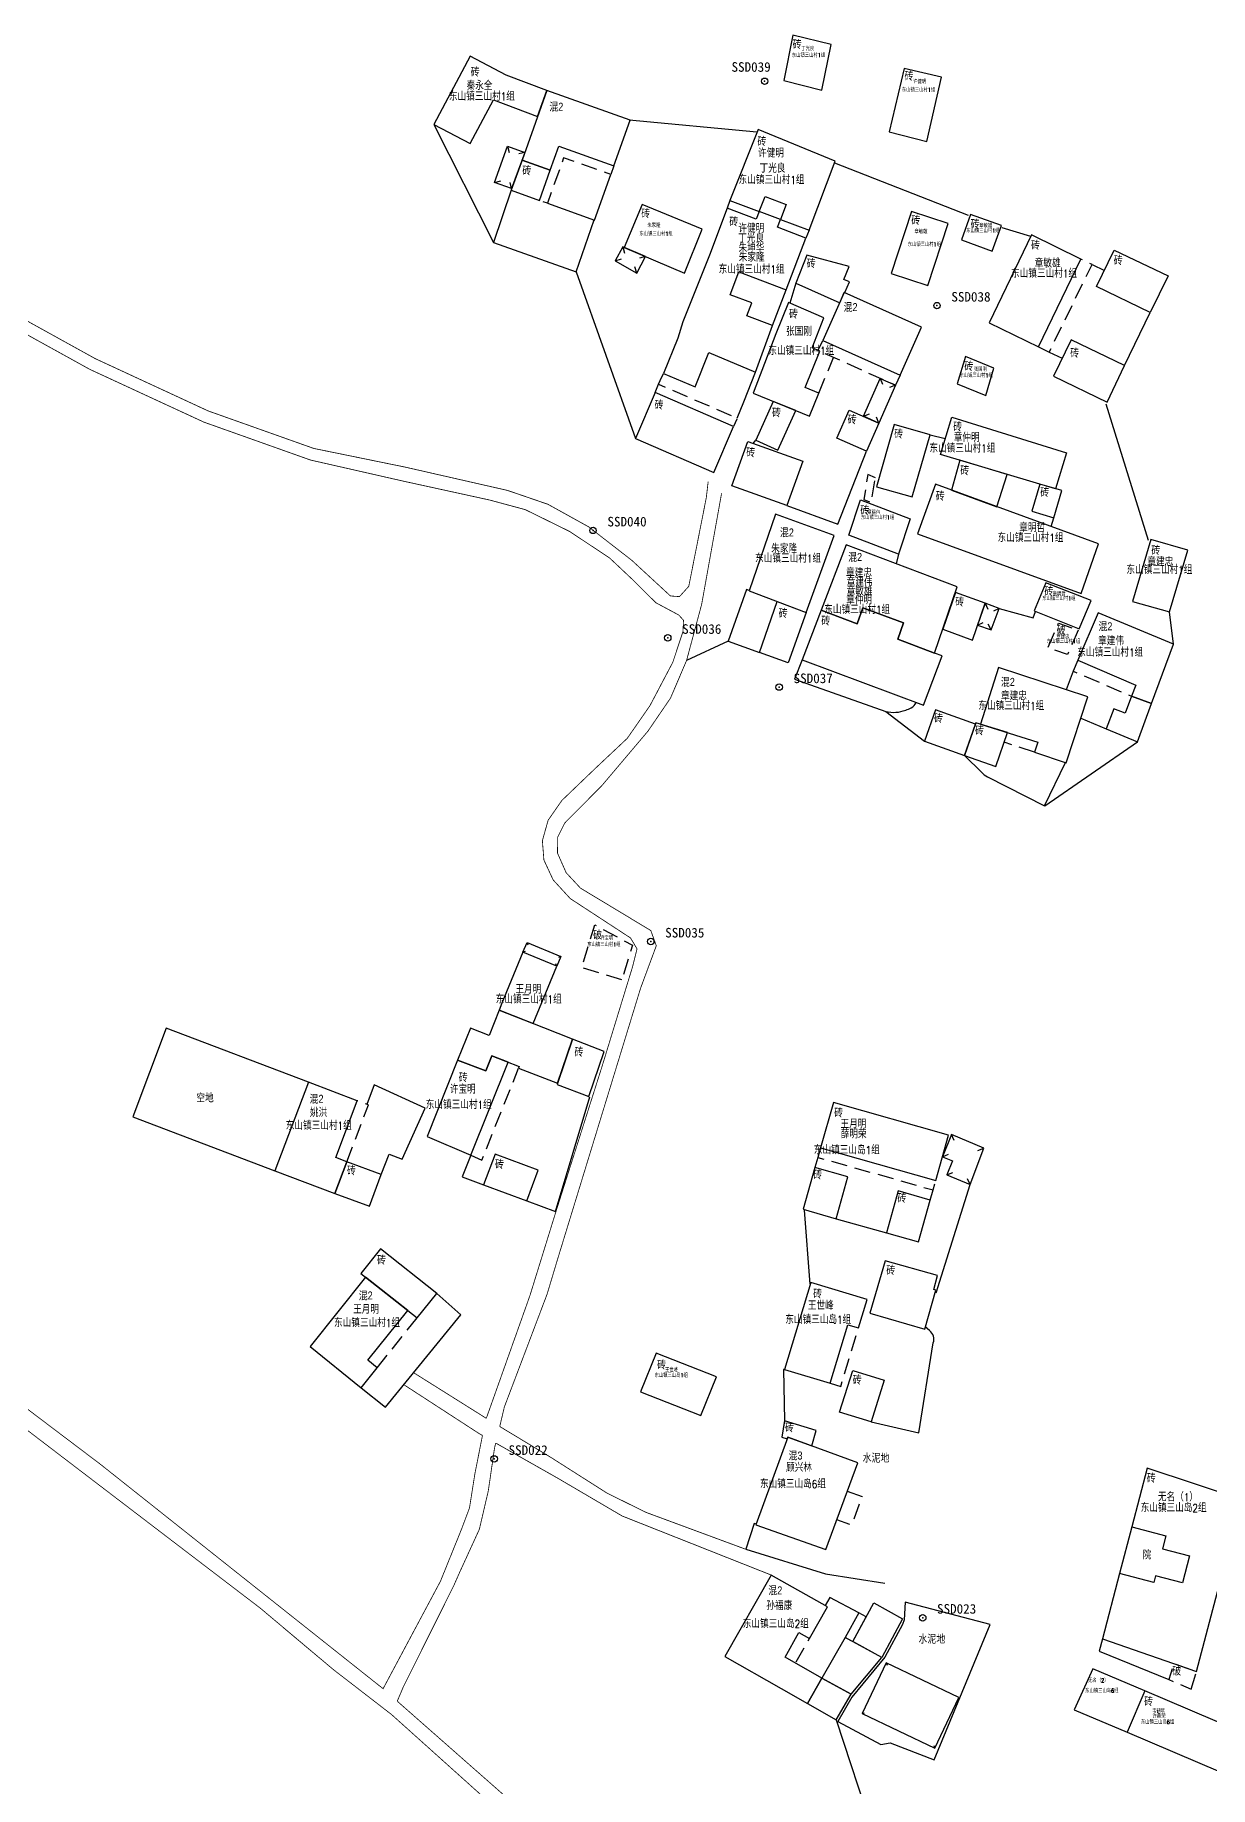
# Model space of a CAD drawing. Header units: millimetres. Extents: x 21943 to 23516, y 12107 to 14027.
# Drawn here: x 22576.2 to 22723.1, y 13269.1 to 13488.1 of the extents above; entities that cross this region are included whole.
import ezdxf
from ezdxf.enums import TextEntityAlignment as Align

# ---------------------------------------------------------------- set-up
doc = ezdxf.new("R2010")
doc.units = ezdxf.units.MM
for name, pattern in [('B10012', [0]), ('X2', [10, 8, -2]), ('X5', [3, 2, -1]), ('X6', [4, 2, -2])]:
    doc.linetypes.add(name, pattern=pattern)
for name, color, linetype in [('$TD_AUDIT_GENERATED_(2B2)', 221, 'Continuous'), ('$TD_AUDIT_GENERATED_(2B3)', 4, 'X6'), ('$TD_AUDIT_GENERATED_(2B4)', 7, 'wq'), ('$TD_AUDIT_GENERATED_(2B5)', 2, 'Continuous'), ('$TD_AUDIT_GENERATED_(2B7)', 7, 'Continuous'), ('$TD_AUDIT_GENERATED_(2B9)', 6, 'Continuous'), ('$TD_AUDIT_GENERATED_(2BA)', 7, 'Continuous'), ('$TD_AUDIT_GENERATED_(2BB)', 4, 'Continuous'), ('$TD_AUDIT_GENERATED_(2C1)', 7, 'Continuous'), ('$TD_AUDIT_GENERATED_(2C2)', 7, 'Continuous'), ('$TD_AUDIT_GENERATED_(2C3)', 2, 'Continuous'), ('KZD', 1, 'Continuous')]:
    doc.layers.add(name, color=color, linetype=linetype)
doc.styles.add('$TD_AUDIT_GENERATED_(2CC)', font='simhei.ttf')
doc.styles.add('HZ', font='rs.shx', dxfattribs={"width": 0.8, "bigfont": 'hztxt.shx'})
doc.styles.get("Standard").update_dxf_attribs({"font": 'arial.ttf'})
doc.linetypes.add('1161', pattern='A,0,[149,AAA.SHX,S=0.15,R=0,X=0,Y=0],-1.6', length=1.6)
doc.linetypes.add('443', pattern='A,9.4,[169,AAA.SHX,S=1,R=0,X=0,Y=0.15],0.6', length=10)
doc.linetypes.add('wq', pattern='A,5.4,[169,AAA.SHX,S=1,R=0,X=0,Y=-1.15],0.6', length=6)

# ---------------------------------------------------------------- blocks, each defined once
blk = doc.blocks.new('gc117')
blk.add_circle((0, 0), 0.8)
blk.add_point((0, 0))

msp = doc.modelspace()

# ---------------------------------------------------------------- linework, layer by layer
at = {"layer": '$TD_AUDIT_GENERATED_(2B2)', "linetype": 'Continuous'}
for p, q in [((22682.63, 13284.65), (22682.74, 13284.35)), ((22679.63, 13278.31), (22679.93, 13278.41)), ((22688.71, 13273.97), (22688.61, 13274.27))]:
    msp.add_line(p, q, dxfattribs=at)
at = {"layer": '$TD_AUDIT_GENERATED_(2B2)', "linetype": 'Continuous', "flags": 128}
for points in [[(22670.97, 13488.08), (22669.83, 13482.38), (22674.6, 13481.18), (22675.74, 13486.88)], [(22640.22, 13481.16), (22635.15, 13483.07), (22630.62, 13485.44), (22626.11, 13476.91), (22630.65, 13474.52), (22633.53, 13479.98), (22639.07, 13477.9)], [(22684.9, 13483.89), (22683.02, 13475.98), (22687.72, 13474.79), (22689.53, 13482.82)], [(22650.63, 13477.44), (22640.22, 13481.16), (22637.14, 13472.46), (22640.64, 13471.21), (22641.7, 13474.18), (22648.59, 13471.72)], [(22676.25, 13472.31), (22666.62, 13476.27), (22663.1, 13467.42), (22666.75, 13466.04), (22667.49, 13467.9), (22670.12, 13466.91), (22669.42, 13465.04), (22672.99, 13463.69)], [(22635.82, 13468.9), (22633.68, 13469.66), (22635.3, 13474.18), (22637.48, 13473.42)], [(22637.14, 13472.46), (22635.74, 13468.68), (22639.28, 13467.42), (22640.64, 13471.21)], [(22659.64, 13463.81), (22652.12, 13466.89), (22649.9, 13461.52), (22657.42, 13458.34)], [(22672.6, 13462.71), (22669.05, 13464.05), (22669.42, 13465.04), (22666.75, 13466.04), (22666.38, 13465.07), (22662.74, 13466.45), (22660.56, 13460.56), (22657.22, 13452.24), (22656.58, 13450.18), (22654.81, 13445.78), (22658.77, 13444.1), (22660.45, 13448.41), (22666.31, 13445.93), (22668.44, 13451.8), (22665.23, 13452.97), (22665.85, 13454.6), (22663.13, 13455.63), (22664.21, 13458.48), (22670.15, 13456.24)], [(22685.8, 13466.01), (22683.24, 13458.27), (22687.85, 13456.77), (22690.38, 13464.51)], [(22697.06, 13464.27), (22693.18, 13465.67), (22692.03, 13462.48), (22695.9, 13461.08)], [(22706.96, 13460.09), (22700.81, 13463.12), (22695.51, 13452.13), (22701.67, 13449.12)], [(22649.7, 13461.6), (22648.77, 13459.88), (22651.45, 13458.33), (22652.56, 13460.4)], [(22711.15, 13461.2), (22717.87, 13457.97), (22715.65, 13453.41), (22708.93, 13456.64)], [(22674.82, 13452.72), (22670.41, 13454.66), (22668.85, 13450.75), (22666, 13443.32), (22673.05, 13440.45), (22674.23, 13443.33), (22672.5, 13444.04), (22674.34, 13448.56), (22673.37, 13448.99)], [(22684.36, 13445.56), (22687.05, 13451.57), (22677.4, 13455.91), (22674.71, 13449.91)], [(22703.56, 13445.43), (22710.25, 13442.19), (22712.44, 13446.77), (22705.75, 13450.01)], [(22696.09, 13446.43), (22692.53, 13447.89), (22691.52, 13444.48), (22695.09, 13443.02)], [(22681.72, 13439.59), (22679.79, 13440.44), (22681.87, 13445.17), (22683.79, 13444.31)], [(22651.31, 13437.67), (22661.07, 13433.43), (22663.55, 13439.14), (22653.74, 13443.4)], [(22668.51, 13442.3), (22666.33, 13437.46), (22669.11, 13436.2), (22671.34, 13441.15)], [(22680.18, 13436.08), (22676.45, 13437.72), (22677.99, 13441.22), (22681.72, 13439.59)], [(22688.11, 13438.12), (22683.65, 13439.39), (22681.44, 13431.64), (22685.9, 13430.37)], [(22690.85, 13440.33), (22705.18, 13435.88), (22703.79, 13431.38), (22689.41, 13435.67)], [(22665.32, 13437.28), (22672.21, 13434.81), (22670.23, 13429.28), (22663.34, 13431.74)], [(22686.54, 13425.76), (22706.99, 13418.31), (22709.19, 13424.49), (22688.8, 13431.94)], [(22704.58, 13431.15), (22701.85, 13431.96), (22700.83, 13428.57), (22703.57, 13427.75)], [(22684.16, 13423.21), (22677.97, 13425.59), (22679.43, 13429.99), (22685.61, 13427.61)], [(22672.65, 13415.91), (22676.13, 13425.53), (22668.81, 13428.2), (22665.5, 13418.64)], [(22713.42, 13417.31), (22718.05, 13415.98), (22720.33, 13423.69), (22715.71, 13425.02)], [(22701.11, 13416.11), (22706.77, 13413.88), (22708.25, 13417.41), (22702.59, 13419.64)], [(22672.65, 13415.91), (22670.4, 13409.61), (22666.8, 13410.9), (22669.02, 13417.3)], [(22689.7, 13413.82), (22693.41, 13412.45), (22694.99, 13417.07), (22691.28, 13418.43)], [(22696.77, 13416.43), (22694.99, 13417.07), (22694.05, 13414.32), (22695.74, 13413.75)], [(22718.53, 13411.94), (22709.12, 13415.87), (22706.59, 13409.95), (22713.82, 13406.85), (22713.3, 13405.45), (22715.8, 13404.53)], [(22688.8, 13403.74), (22687.41, 13399.85), (22692.42, 13398.05), (22693.79, 13401.95)], [(22713.3, 13405.45), (22712.52, 13403.33), (22711.07, 13403.87), (22710.15, 13401.38), (22714.04, 13399.75), (22715.8, 13404.53)], [(22693.85, 13402.13), (22692.42, 13398.05), (22696.33, 13396.68), (22697.8, 13400.9)], [(22634.24, 13366.22), (22638.49, 13364.54), (22641.47, 13371.7), (22637.23, 13373.47), (22634.58, 13367.09)], [(22637.23, 13373.47), (22637.74, 13374.69), (22641.98, 13372.92), (22641.47, 13371.7)], [(22645.46, 13355.42), (22647.38, 13361.06), (22643.42, 13362.61), (22641.49, 13356.91)], [(22629.06, 13359.99), (22625.24, 13350.44), (22630.72, 13348.08), (22635.37, 13359.72), (22633.33, 13360.51), (22632.58, 13358.62)], [(22606.21, 13346.14), (22613.73, 13343.32), (22615.23, 13347.28), (22613.83, 13347.81), (22616.52, 13354.9), (22610.42, 13357.22)], [(22693.12, 13344.42), (22694.84, 13348.99), (22690.81, 13350.66), (22689.68, 13347.91), (22690.94, 13347.39), (22690.21, 13345.62)], [(22613.73, 13343.32), (22618.04, 13341.72), (22619.51, 13345.67), (22615.23, 13347.28)], [(22632.31, 13344.37), (22637.7, 13342.38), (22639.12, 13346.23), (22633.74, 13348.22)], [(22623.99, 13327.75), (22626.45, 13330.82), (22619.42, 13336.39), (22616.97, 13333.32)], [(22617.01, 13319.03), (22619.02, 13321.53), (22617.85, 13322.47), (22622.83, 13328.67), (22617.53, 13332.87), (22610.63, 13324.17)], [(22669.91, 13321.3), (22675.64, 13319.6), (22677.85, 13326.91), (22679.17, 13326.52), (22680.24, 13330.05), (22673.21, 13332.18)]]:
    msp.add_lwpolyline(points, close=True, dxfattribs=at)
for points, elevation in [([(22678.01, 13459.17), (22672.73, 13460.57), (22671.35, 13457.08), (22676.82, 13454.63), (22677.4, 13455.91), (22677.45, 13455.89), (22678.06, 13457.25), (22677.36, 13457.52)], 6.83), ([(22697.77, 13433.18), (22691.83, 13434.95), (22690.78, 13431.22), (22696.48, 13429.14)], 11.86), ([(22691.52, 13419.13), (22677.64, 13424.36), (22674.49, 13416.19), (22679.02, 13414.48), (22679.72, 13416.5), (22684.79, 13414.62), (22684.08, 13412.58), (22688.68, 13410.85)], 12.59), ([(22689.62, 13410.5), (22688.68, 13410.85), (22684.08, 13412.58), (22684.79, 13414.62), (22679.72, 13416.5), (22679.02, 13414.48), (22674.49, 13416.19), (22672.12, 13410.02), (22687.28, 13404.33)], 11.83), ([(22707.84, 13405.38), (22696.69, 13409.04), (22694.42, 13401.95), (22701.57, 13399.72), (22701.18, 13398.47), (22705.14, 13397.14)], 12.17), ([(22689.06, 13333.04), (22682.49, 13334.91), (22680.59, 13328.34), (22687.47, 13326.36), (22688.84, 13331.21), (22688.57, 13331.29)], 4.73), ([(22673.34, 13311.77), (22673.88, 13313.7), (22669.94, 13314.89), (22669.61, 13312.87), (22670.27, 13312.63), (22670.36, 13312.86)], 3.53), ([(22709.67, 13287.65), (22721.42, 13283.57), (22727.09, 13305.07), (22715.26, 13308.99), (22713.33, 13301.63), (22717.59, 13300.52), (22717.17, 13298.92), (22720.56, 13298.03), (22719.67, 13294.65), (22716.29, 13295.54), (22716.07, 13294.7), (22711.81, 13295.81)], 6.42), ([(22675.28, 13291.64), (22668.25, 13295.63), (22662.46, 13285.44), (22669.49, 13281.45), (22672.8, 13279.57), (22674.6, 13282.74), (22669.99, 13285.36), (22671.73, 13288.44), (22673.04, 13287.7)], 6.84)]:
    msp.add_lwpolyline(points, close=True, dxfattribs=dict(at, elevation=elevation))
at = {"layer": '$TD_AUDIT_GENERATED_(2B2)', "linetype": 'X5', "elevation": 6.62, "flags": 128}
msp.add_lwpolyline([(22681.3, 13432.73), (22680.33, 13433.17), (22679.84, 13430.04), (22680.75, 13429.63)], close=True, dxfattribs=at)
at = {"layer": '$TD_AUDIT_GENERATED_(2B2)', "linetype": 'X5', "flags": 128}
for points in [[(22706.65, 13413.7), (22705.3, 13410.66), (22702.84, 13411.54), (22704.19, 13414.58)], [(22649.59, 13370), (22644.57, 13371.54), (22646.21, 13376.87), (22650.92, 13374.33)]]:
    msp.add_lwpolyline(points, close=True, dxfattribs=at)
at = {"layer": '$TD_AUDIT_GENERATED_(2B2)', "linetype": 'Continuous', "flags": 128}
msp.add_lwpolyline([(22641.55, 13357.11), (22643.42, 13362.61), (22634.24, 13366.22), (22633.01, 13363.06), (22630.66, 13363.98), (22629.06, 13359.99), (22632.58, 13358.62), (22633.33, 13360.51), (22636.77, 13359.17), (22636.68, 13358.96), (22641.55, 13357.11)], dxfattribs=at)
at = {"layer": '$TD_AUDIT_GENERATED_(2B2)', "color": 2, "linetype": '1161', "elevation": 2.04, "flags": 128}
msp.add_lwpolyline([(22685.02, 13292.25), (22684.88, 13290.02), (22684.68, 13289.43), (22682.45, 13285.37), (22678.35, 13280.36), (22676.6, 13277.34), (22681.97, 13274.46), (22683.11, 13274.64), (22688.62, 13272.52), (22695.62, 13289.46)], close=True, dxfattribs=at)
at = {"layer": '$TD_AUDIT_GENERATED_(2B2)', "linetype": 'Continuous'}
for points in [[(22688.83, 13344.93), (22690.44, 13350.61), (22676.03, 13354.68), (22674.42, 13349)], [(22677.86, 13345.39), (22673.73, 13346.56), (22672.25, 13341.33), (22676.38, 13340.16)], [(22686.67, 13337.26), (22688.14, 13342.49), (22684.15, 13343.62), (22682.68, 13338.38)], [(22651.91, 13318.52), (22659.45, 13315.58), (22661.42, 13320.4), (22653.89, 13323.34)], [(22680.77, 13314.79), (22676.8, 13315.98), (22678.46, 13321.18), (22682.39, 13319.99)], [(22675.08, 13298.8), (22679.07, 13309.66), (22670.36, 13312.86), (22666.35, 13301.89)], [(22681.08, 13292.16), (22684.67, 13290.16), (22682.07, 13285.3), (22678.47, 13287.3)], [(22680.13, 13290.39), (22679.2, 13290.92), (22677.5, 13287.84), (22678.47, 13287.3)], [(22682.07, 13285.3), (22677.5, 13287.84), (22674.6, 13282.74), (22678.24, 13280.73)], [(22691.72, 13280.31), (22682.63, 13284.65), (22679.63, 13278.31), (22688.71, 13273.97)], [(22676.38, 13277.53), (22678.24, 13280.73), (22674.6, 13282.74), (22672.8, 13279.57)], [(22726.58, 13276.19), (22714.96, 13281.15), (22712.75, 13275.97), (22724.37, 13271.02)]]:
    msp.add_3dface(points, dxfattribs=at)
at = {"layer": '$TD_AUDIT_GENERATED_(2B2)', "linetype": 'X5'}
msp.add_3dface([(22720.75, 13281.36, 5.98), (22721.42, 13283.57, 5.98), (22718.57, 13284.56, 5.98), (22717.96, 13282.56, 5.98)], dxfattribs=at)
at = {"layer": '$TD_AUDIT_GENERATED_(2B3)', "color": 4, "linetype": 'X5', "flags": 128}
for points, elevation in [([(22648.59, 13471.72), (22648.21, 13470.64), (22642.32, 13472.75), (22640.28, 13467.06), (22639.28, 13467.42)], 10.83), ([(22684.36, 13445.56), (22683.79, 13444.31), (22674.13, 13448.65), (22674.71, 13449.91)], 15.66), ([(22674.23, 13443.33), (22676.05, 13447.8)], 12.21), ([(22653.74, 13443.4), (22654.18, 13444.43), (22664.02, 13440.22), (22663.55, 13439.14)], 10.48), ([(22706.59, 13409.95), (22706.01, 13408.58), (22713.3, 13405.45)], 16.35), ([(22701.18, 13398.47), (22697.38, 13399.69)], 16.05), ([(22630.72, 13348.08), (22632.1, 13347.49), (22636.68, 13358.96)], 2.81), ([(22615.23, 13347.28), (22615.23, 13347.28), (22617.92, 13354.37), (22616.52, 13354.9)], 4.48), ([(22674.42, 13349), (22674.09, 13347.82), (22688.5, 13343.75), (22688.83, 13344.93)], 5.68), ([(22619.02, 13321.53), (22623.99, 13327.75)], 7.26), ([(22671.39, 13284.79), (22673.13, 13287.86)], 6.84)]:
    msp.add_lwpolyline(points, dxfattribs=dict(at, elevation=elevation))
for points in [[(22701.67, 13449.12), (22703.02, 13448.46), (22708.36, 13459.41), (22706.96, 13460.09)], [(22675.64, 13319.6), (22676.95, 13319.2), (22679.17, 13326.52)], [(22677.76, 13306.09), (22679.62, 13305.44), (22678.31, 13301.86), (22676.45, 13302.54)]]:
    msp.add_lwpolyline(points, dxfattribs=at)
at = {"layer": '$TD_AUDIT_GENERATED_(2B4)', "linetype": 'wq', "flags": 128}
for points, elevation in [([(22640.28, 13467.06), (22646.19, 13464.95), (22648.21, 13470.64)], 1.36), ([(22668.44, 13451.8), (22670.15, 13456.24)], 5.5), ([(22671.35, 13457.08), (22670.58, 13454.58)], 6.15), ([(22654.18, 13444.43), (22654.39, 13444.89), (22654.81, 13445.78)], 0.77), ([(22664.02, 13440.22), (22664.85, 13442.24), (22666.31, 13445.93)], 6.16), ([(22665.99, 13437.04), (22666.33, 13437.46)], 5.45), ([(22670.23, 13429.28), (22676.59, 13426.94), (22680.18, 13436.08)], 5.08), ([(22703.24, 13426.67), (22703.57, 13427.75)], 7.07), ([(22665.5, 13418.65), (22665.16, 13418.77), (22662.87, 13412.35), (22666.8, 13410.9)], 4.42), ([(22706.01, 13408.58), (22705.13, 13406.27)], 8.28), ([(22706.97, 13402.73), (22710.15, 13401.38)], 6.93), ([(22674.09, 13347.82), (22673.73, 13346.56)], 5.68), ([(22688.14, 13342.49), (22688.5, 13343.75)], 5.68), ([(22669.91, 13321.3), (22669.78, 13321.3), (22669.94, 13314.92), (22669.61, 13312.87), (22670.27, 13312.63)], 3.09), ([(22666.38, 13301.97), (22666.14, 13302.06), (22665.07, 13298.85), (22675.03, 13295.77), (22682.48, 13294.6)], 2.45), ([(22713.33, 13301.63), (22711.81, 13295.81)], 6.23), ([(22709.67, 13287.65), (22709.27, 13286.12), (22717.96, 13282.56), (22717.96, 13282.56)], 6.42)]:
    msp.add_lwpolyline(points, dxfattribs=dict(at, elevation=elevation))
for points in [[(22663.1, 13467.42), (22662.74, 13466.45)], [(22672.99, 13463.69), (22672.6, 13462.71)], [(22708.36, 13459.41), (22709.91, 13458.66)], [(22712.43, 13446.77), (22715.65, 13453.41)], [(22703.02, 13448.46), (22704.64, 13447.68)], [(22688.11, 13438.12), (22690.02, 13437.64)], [(22684.16, 13423.21), (22683.89, 13422.01)], [(22696.77, 13416.43), (22701, 13415.26), (22701.29, 13416.04)], [(22692.42, 13398.05), (22694.57, 13395.9), (22694.86, 13395.62), (22695.29, 13395.36), (22702.44, 13391.76), (22705.06, 13397.17)], [(22619.51, 13345.67), (22620.49, 13348.24), (22622.13, 13347.61), (22624.99, 13353.99), (22618.64, 13356.89), (22617.71, 13354.45)], [(22637.7, 13342.38), (22641.32, 13341.07), (22645.6, 13355.37)], [(22630.72, 13348.08), (22629.64, 13345.39), (22632.31, 13344.37)], [(22676.38, 13340.16), (22682.68, 13338.38)], [(22617.01, 13319.03), (22620.06, 13316.59), (22629.45, 13328.13), (22626.45, 13330.82)], [(22679.2, 13290.92), (22675.58, 13292.8), (22675, 13291.8)], [(22714.96, 13281.15), (22708.47, 13283.92), (22706.13, 13278.8), (22712.75, 13275.97)]]:
    msp.add_lwpolyline(points, dxfattribs=at)
for points, elevation in [([(22672.12, 13410.02), (22671.19, 13407.6), (22682.57, 13403.54, 0.144241), (22685.08, 13403.71, 0.034963), (22685.75, 13404.01, 0.148398), (22686.4, 13404.66, 5.545748)], 4.36), ([(22680.77, 13314.79), (22686.7, 13313.39), (22688.52, 13324.64, 0.306941), (22688.06, 13326.19), (22687.52, 13326.66)], 3.99)]:
    msp.add_lwpolyline(points, format="xyb", dxfattribs=dict(at, elevation=elevation))
at = {"layer": '$TD_AUDIT_GENERATED_(2B9)', "linetype": 'Continuous'}
for p, q in [((22635.3, 13474.18), (22635.49, 13473.4)), ((22637.48, 13473.42), (22636.7, 13473.23)), ((22633.68, 13469.66), (22634.46, 13469.85)), ((22635.82, 13468.9), (22635.63, 13469.67)), ((22649.7, 13461.6), (22649.92, 13460.83)), ((22652.56, 13460.4), (22651.79, 13460.18)), ((22648.77, 13459.88), (22649.54, 13460.1)), ((22651.45, 13458.33), (22651.23, 13459.1)), ((22681.87, 13445.17), (22682.16, 13444.43)), ((22683.79, 13444.31), (22683.05, 13444.02)), ((22679.79, 13440.44), (22680.53, 13440.73)), ((22681.72, 13439.59), (22681.43, 13440.33)), ((22694.99, 13417.07), (22695.34, 13416.34)), ((22694.05, 13414.32), (22694.77, 13414.67)), ((22695.74, 13413.75), (22695.39, 13414.47)), ((22696.77, 13416.43), (22696.05, 13416.08)), ((22637.23, 13373.47), (22637.53, 13373.59)), ((22637.74, 13374.69), (22637.86, 13374.39)), ((22641.98, 13372.92), (22641.69, 13372.8)), ((22641.47, 13371.7), (22641.35, 13372))]:
    msp.add_line(p, q, dxfattribs=at)
at = {"layer": '$TD_AUDIT_GENERATED_(2BA)', "linetype": 'B10012'}
for p, q in [((22691.13, 13349.92), (22690.81, 13350.66)), ((22694.1, 13348.68), (22694.84, 13348.99)), ((22689.68, 13347.91), (22690.42, 13348.22)), ((22690.21, 13345.62), (22690.95, 13345.93)), ((22693.12, 13344.42), (22692.81, 13345.15))]:
    msp.add_line(p, q, dxfattribs=at)
at = {"layer": '$TD_AUDIT_GENERATED_(2BB)', "linetype": 'Continuous', "const_width": 0.1, "flags": 128}
for points in [[(22656.69, 13415.61), (22653.85, 13417.13), (22650.96, 13420), (22648.06, 13422.73), (22643.05, 13426.05), (22637.52, 13428.77), (22633.07, 13429.97), (22622.28, 13432.33), (22610.67, 13434.97), (22597.34, 13439.71), (22583.09, 13446.3), (22574.84, 13450.86), (22561.38, 13458.63), (22553.49, 13462.72), (22549.67, 13463.99), (22544.62, 13465.31), (22541.68, 13467.02), (22538.49, 13470.27), (22534.62, 13475.26)], [(22646.41, 13255.2), (22620.81, 13278.19), (22613.56, 13283.79), (22604.41, 13291.48), (22559.37, 13325.87), (22536.9, 13339.06), (22516.81, 13333.08), (22515.5, 13329.97), (22517.08, 13319.54), (22515.5, 13319.29)], [(22663.15, 13190.13), (22663.09, 13191.08), (22662.85, 13192.64), (22661.46, 13197.1), (22660.71, 13199.85), (22658.17, 13213.75), (22657.22, 13219.09), (22656.57, 13224.2), (22656, 13229.8), (22655.47, 13240.61), (22655.18, 13243.71), (22654.59, 13246.44), (22654.1, 13247.92), (22653.44, 13248.95), (22652.24, 13250.23), (22646.41, 13255.2), (22620.81, 13278.19), (22613.56, 13283.79), (22607.31, 13289.03)]]:
    msp.add_lwpolyline(points, dxfattribs=at)
at = {"layer": '$TD_AUDIT_GENERATED_(2BB)', "linetype": 'X2', "const_width": 0.1, "flags": 128}
msp.add_lwpolyline([(22660.38, 13432.26), (22660.15, 13430.27), (22657.96, 13419.19), (22656.8, 13417.9), (22655.67, 13417.98), (22650.83, 13422.44), (22645.46, 13426.61), (22640.35, 13429.44), (22635.31, 13431.17), (22622.53, 13434.08), (22611.08, 13436.42), (22597.9, 13441.1), (22583.77, 13447.64), (22575.58, 13452.17), (22562.1, 13459.95), (22556.55, 13462.89), (22556.02, 13463.56)], dxfattribs=at)
at = {"layer": '$TD_AUDIT_GENERATED_(2BB)', "linetype": 'Continuous', "const_width": 0.1, "flags": 128}
for points, elevation in [([(22662.06, 13430.82), (22659.57, 13416.94), (22657.68, 13409.91), (22655.67, 13405.21), (22652.85, 13401.08), (22647.11, 13394.3), (22642.46, 13389.61), (22641.57, 13387.84), (22641.55, 13385.84), (22642.63, 13383.4), (22644.42, 13381.47), (22653.21, 13376.17), (22653.9, 13374.27), (22652.61, 13370.79), (22651.94, 13368.98)], 6.63), ([(22651.94, 13368.98), (22641.57, 13335.13), (22640.25, 13330.73), (22634.91, 13316.64), (22634.33, 13314.19)], 3.99), ([(22632.17, 13313.07), (22631.79, 13313.28), (22622.35, 13319.41)], 4.59), ([(22633.83, 13312.12), (22633.68, 13311.5), (22632.9, 13306.14), (22631.78, 13301.34), (22629.32, 13295.97), (22628.58, 13294.29), (22622.27, 13281.63), (22621.52, 13279.86)], 3.99), ([(22668.25, 13295.63), (22649.64, 13303), (22641.56, 13307.74), (22633.83, 13312.12)], 4.59), ([(22668.25, 13295.63), (22649.64, 13303), (22644.56, 13305.98)], 4.59), ([(22625.97, 13289.06), (22622.27, 13281.63), (22621.52, 13279.86)], 3.99)]:
    msp.add_lwpolyline(points, dxfattribs=dict(at, elevation=elevation))
at = {"layer": '$TD_AUDIT_GENERATED_(2BB)', "linetype": 'X2', "const_width": 0.1, "flags": 128}
for points, elevation in [([(22650.94, 13371.67), (22651.49, 13373.88), (22650.68, 13375.24), (22643.15, 13380.16), (22641.01, 13382.49), (22639.85, 13384.99), (22639.66, 13387.4), (22640.38, 13389.96), (22642.1, 13392.43), (22646.24, 13396.4), (22650.27, 13400.19), (22653.11, 13404.28), (22655.96, 13409.69), (22657.23, 13413.53), (22657.3, 13414.95), (22656.69, 13415.61)], 6.36), ([(22650.94, 13371.67), (22647.13, 13359.23), (22641.24, 13340.68), (22638.1, 13330.54), (22632.65, 13315.21)], 3.99), ([(22632.17, 13313.07), (22631.22, 13308.26), (22630.55, 13304.02), (22629.53, 13301.3), (22626.92, 13294.85), (22619.75, 13281.42), (22584.4, 13309.48), (22567.17, 13322.51)], 3.99), ([(22632.65, 13315.21), (22623.57, 13320.91)], 4.59), ([(22665.07, 13298.85), (22652.63, 13303.45), (22647.76, 13305.85), (22640.7, 13310.34), (22634.33, 13314.19)], 4.59), ([(22665.07, 13298.85), (22652.63, 13303.45), (22647.76, 13305.85), (22644.87, 13307.69)], 4.59), ([(22623.82, 13289.05), (22619.75, 13281.42), (22610.15, 13289.04)], 3.99), ([(22621.52, 13279.86), (22652.86, 13252.27), (22654.77, 13250.48), (22655.46, 13249.68), (22655.99, 13248.56), (22656.55, 13246.35), (22656.88, 13244.12), (22657.26, 13238.1), (22657.62, 13231.89), (22658.05, 13227.99), (22659.57, 13217.67), (22661.58, 13204.89), (22662.05, 13202.51), (22663.09, 13198.63), (22664.72, 13193.67), (22665.79, 13191.06), (22667.39, 13188.15), (22668.78, 13185.89), (22674.26, 13177.79), (22674.89, 13176.55), (22675.01, 13175.74), (22674.67, 13175.17), (22674.11, 13174.74)], 3.99)]:
    msp.add_lwpolyline(points, dxfattribs=dict(at, elevation=elevation))
at = {"layer": '测试_(2B1)', "color": 2, "linetype": '1161', "flags": 128}
for points, elevation in [([(22626.11, 13476.91), (22633.53, 13462.15)], 7.52), ([(22650.49, 13477.48), (22666.46, 13475.98)], 12.86), ([(22676.19, 13472.1), (22692.9, 13465.55)], 11.17), ([(22635.74, 13468.69), (22633.53, 13462.15), (22643.9, 13458.49), (22646.12, 13464.98)], 8.34), ([(22697.1, 13464.03), (22700.69, 13462.93)], 12.56), ([(22643.9, 13458.49), (22651.31, 13437.67)], 8.34), ([(22715.42, 13424.92), (22710.14, 13441.95)], 12.56), ([(22718.53, 13411.94), (22718.05, 13415.98)], 16.37), ([(22662.87, 13412.35), (22657.68, 13409.91)], 10.48), ([(22682.57, 13403.54), (22687.41, 13399.85)], 10.48), ([(22702.45, 13391.76), (22714.04, 13399.75)], 10.83), ([(22688.89, 13330.88), (22693.12, 13344.42)], 9.8), ([(22672.4, 13341.24), (22673.08, 13331.99)], 10.14), ([(22676.38, 13277.53), (22680.94, 13263.71)], 8.41)]:
    msp.add_lwpolyline(points, dxfattribs=dict(at, elevation=elevation))
msp.add_lwpolyline([(22610.42, 13357.22), (22592.65, 13363.96), (22588.45, 13352.88), (22606.21, 13346.14)], dxfattribs=at)

# ---------------------------------------------------------------- block references
at = {"layer": 'KZD', "linetype": 'Continuous', "xscale": 0.5, "yscale": 0.5}
for p in [(22667.44, 13482.31), (22688.98, 13454.27), (22645.99, 13426.17), (22655.33, 13412.75), (22669.26, 13406.59), (22653.21, 13374.8), (22633.63, 13310.14), (22687.2, 13290.28)]:
    msp.add_blockref('gc117', p, dxfattribs=at)

# ---------------------------------------------------------------- texts
at = {"layer": '$TD_AUDIT_GENERATED_(2B5)', "linetype": '443', "width": 0.8}
for s, p in [('\\M+5D7A9', (22671.5, 13486.96)), ('\\M+5D7A9', (22631.25, 13483.51)), ('\\M+5D7A9', (22685.48, 13483.01)), ('\\M+5BBEC2', (22641.4, 13479.14)), ('\\M+5D7A9', (22667.1, 13474.84)), ('\\M+5D7A9', (22637.71, 13471.19)), ('\\M+5D7A9', (22652.57, 13465.83)), ('\\M+5D7A9', (22663.58, 13464.8)), ('\\M+5D7A9', (22686.33, 13464.99)), ('\\M+5D7A9', (22693.75, 13464.51)), ('\\M+5D7A9', (22701.3, 13461.87)), ('\\M+5D7A9', (22711.64, 13459.98)), ('\\M+5D7A9', (22673.26, 13459.58)), ('\\M+5D7A9', (22671.04, 13453.28)), ('\\M+5BBEC2', (22678.18, 13454.1)), ('\\M+5D7A9', (22692.96, 13446.74)), ('\\M+5D7A9', (22706.19, 13448.39)), ('\\M+5D7A9', (22654.24, 13441.91)), ('\\M+5D7A9', (22668.92, 13440.93)), ('\\M+5D7A9', (22678.37, 13440.09)), ('\\M+5D7A9', (22684.19, 13438.28)), ('\\M+5D7A9', (22691.56, 13439.19)), ('\\M+5D7A9', (22665.7, 13435.97)), ('\\M+5D7A9', (22692.45, 13433.72)), ('\\M+5D7A9', (22689.39, 13430.52)), ('\\M+5D7A9', (22702.45, 13430.98)), ('\\M+5D7A9', (22679.96, 13428.75)), ('\\M+5BBEC2', (22670.22, 13425.94)), ('\\M+5BBEC2', (22678.75, 13422.87)), ('\\M+5D7A9', (22716.34, 13423.73)), ('\\M+5D7A9', (22702.97, 13418.61)), ('\\M+5D7A9', (22691.82, 13417.3)), ('\\M+5D7A9', (22669.75, 13415.86)), ('\\M+5D7A9', (22675.08, 13414.93)), ('\\M+5C6C6', (22704.5, 13413.78)), ('\\M+5BBEC2', (22710.03, 13414.21)), ('\\M+5BBEC2', (22697.84, 13407.26)), ('\\M+5D7A9', (22689.16, 13402.75)), ('\\M+5D7A9', (22694.29, 13401.22)), ('\\M+5C6C6', (22646.55, 13375.68)), ('\\M+5D7A9', (22644.23, 13361.04)), ('\\M+5D7A9', (22629.77, 13357.86)), ('\\M+5BBEC2', (22611.43, 13355.16)), ('\\M+5D7A9', (22615.78, 13346.22)), ('\\M+5D7A9', (22634.29, 13347.02)), ('\\M+5D7A9', (22619.54, 13335.04)), ('\\M+5BBEC2', (22617.57, 13330.58))]:
    msp.add_text(s, height=1, dxfattribs=at).set_placement(p, align=Align.MIDDLE)
for s, p in [('\\M+5D7A9', (22676.68, 13353.42)), ('\\M+5D7A9', (22674.06, 13345.67)), ('\\M+5D7A9', (22684.6, 13342.76)), ('\\M+5D7A9', (22683.21, 13333.73)), ('\\M+5D7A9', (22674.06, 13330.8)), ('\\M+5D7A9', (22654.55, 13321.92)), ('\\M+5D7A9', (22679, 13320.03)), ('\\M+5D7A9', (22670.54, 13314.09)), ('\\M+5BBEC3', (22671.3, 13310.56)), ('\\M+5CBAE\\M+5C4E0\\M+5B5D8', (22681.36, 13310.28)), ('\\M+5D7A9', (22715.77, 13307.77)), ('\\M+5BBEC2', (22668.77, 13293.71)), ('\\M+5C6C6', (22718.94, 13283.66)), ('\\M+5D7A9', (22715.43, 13279.85))]:
    msp.add_text(s, height=1, dxfattribs=at).set_placement(p, align=Align.MIDDLE_CENTER)
at = {"layer": '$TD_AUDIT_GENERATED_(2B7)', "linetype": 'Continuous', "style": 'HZ', "width": 0.8}
for s, height, p in [('\\M+5B6A1\\M+5B9E2\\M+5C1BC', 0.5, (22672.83, 13486.45)), ('\\M+5C7D8\\M+5D3C0\\M+5C8AB', 1, (22631.8, 13481.87)), ('\\M+5D0ED\\M+5BDA1\\M+5C3F7', 0.5, (22686.81, 13482.32)), ('\\M+5D0ED\\M+5BDA1\\M+5C3F7', 1, (22668.23, 13473.42)), ('\\M+5B6A1\\M+5B9E2\\M+5C1BC', 1, (22668.43, 13471.52)), ('\\M+5D6EC\\M+5BCD2\\M+5C2A1', 0.5, (22653.6, 13464.36)), ('\\M+5B6A1\\M+5B9E2\\M+5C1BC', 1, (22665.74, 13462.77)), ('\\M+5D0ED\\M+5BDA1\\M+5C3F7', 1, (22665.77, 13464.02)), ('\\M+5D5C2\\M+5C3F4\\M+5D0DB', 0.5, (22686.98, 13463.59)), ('\\M+5D5C2\\M+5C3F4\\M+5D0DB', 0.5, (22695.07, 13464.33)), ('\\M+5D6EC\\M+5C0A4\\M+5BBAA', 1, (22665.8, 13461.54)), ('\\M+5D6EC\\M+5BCD2\\M+5C2A1', 1, (22665.82, 13460.4)), ('\\M+5D5C2\\M+5C3F4\\M+5D0DB', 1, (22702.82, 13459.67)), ('\\M+5D5C5\\M+5B9FA\\M+5B8D5', 1, (22671.73, 13451.12)), ('\\M+5D5C5\\M+5B9FA\\M+5B8D5', 0.5, (22694.4, 13446.37)), ('\\M+5D5C2\\M+5D6D9\\M+5C3F7', 1, (22692.7, 13437.89)), ('\\M+5D5C2\\M+5BDA8\\M+5CEB0', 0.5, (22681.09, 13428.51)), ('\\M+5D5C2\\M+5C3F7\\M+5D5DC', 1, (22700.88, 13426.61)), ('\\M+5D6EC\\M+5BCD2\\M+5C2A1', 1, (22669.88, 13424)), ('\\M+5D5C2\\M+5BDA8\\M+5D6D2', 1, (22679.24, 13420.98)), ('\\M+5D5C2\\M+5BDA8\\M+5D6D2', 1, (22716.9, 13422.36)), ('\\M+5D5C2\\M+5BDA8\\M+5CEB0', 1, (22679.31, 13419.78)), ('\\M+5D5C2\\M+5C3F4\\M+5D0DB', 1, (22679.31, 13418.65)), ('\\M+5D5C2\\M+5D6D9\\M+5C3F7', 1, (22679.25, 13417.59)), ('\\M+5D5C2\\M+5C3F7\\M+5D5DC', 0.5, (22704.25, 13418.3)), ('\\M+5D5C2\\M+5BDA8\\M+5D6D2', 0.5, (22704.71, 13412.94)), ('\\M+5D5C2\\M+5BDA8\\M+5CEB0', 1, (22710.74, 13412.47)), ('\\M+5D5C2\\M+5BDA8\\M+5D6D2', 1, (22698.61, 13405.59)), ('\\M+5D0ED\\M+5B1A6\\M+5C3F7', 0.5, (22647.69, 13375.3)), ('\\M+5CDF5\\M+5D4C2\\M+5C3F7', 1, (22637.91, 13368.89)), ('\\M+5D0ED\\M+5B1A6\\M+5C3F7', 1, (22629.71, 13356.43)), ('\\M+5D2A6\\M+5BAE9', 1, (22611.68, 13353.52)), ('\\M+5CDF5\\M+5D4C2\\M+5C3F7', 1, (22617.62, 13328.89))]:
    msp.add_text(s, height=height, dxfattribs=at).set_placement(p, align=Align.MIDDLE)
for s, height, p in [('\\M+5CDF5\\M+5D4C2\\M+5C3F7', 1, (22678.54, 13351.96)), ('\\M+5D1A6\\M+5C3F7\\M+5C8D9', 1, (22678.57, 13350.71)), ('\\M+5CDF5\\M+5CAC0\\M+5B7E5', 1, (22674.45, 13329.27)), ('\\M+5CDF5\\M+5CAC0\\M+5B7E5', 0.5, (22655.8, 13321.27)), ('\\M+5B9CB\\M+5D0CB\\M+5C1D6', 1, (22671.74, 13309.04)), ('\\M+5CEDE\\M+5C3FB\\M+5A3A81\\M+5A3A9', 1, (22719.1, 13305.35)), ('\\M+5CBEF\\M+5B8A3\\M+5BFB5', 1, (22669.27, 13291.76)), ('\\M+5CEDE\\M+5C3FB\\M+5A3A82\\M+5A3A9', 0.5, (22709.15, 13282.46)), ('\\M+5CEA4\\M+5BAD7\\M+5C3F7', 0.5, (22716.69, 13278.63)), ('\\M+5D0ED\\M+5B6A6\\M+5C8D9', 0.5, (22716.74, 13278))]:
    msp.add_text(s, height=height, dxfattribs=at).set_placement(p, align=Align.MIDDLE_CENTER)
at = {"layer": '$TD_AUDIT_GENERATED_(2C1)', "linetype": 'Continuous', "style": 'HZ', "width": 0.8}
msp.add_text('\\M+5BFD5\\M+5B5D8', height=1, dxfattribs=at).set_placement((22597.5, 13355.34), align=Align.MIDDLE)
at = {"layer": '$TD_AUDIT_GENERATED_(2C1)', "linetype": '443', "width": 0.8}
msp.add_text('\\M+5CBAE\\M+5C4E0\\M+5B5D8', height=1, dxfattribs=at).set_placement((22688.34, 13287.66), align=Align.MIDDLE_CENTER)
at = {"layer": '$TD_AUDIT_GENERATED_(2C2)', "linetype": 'Continuous', "style": 'HZ', "width": 0.8}
for s, height, p in [('\\M+5B6AB\\M+5C9BD\\M+5D5F2\\M+5C8FD\\M+5C9BD\\M+5B4E51\\M+5D7E9', 0.5, (22672.92, 13485.56)), ('\\M+5B6AB\\M+5C9BD\\M+5D5F2\\M+5C8FD\\M+5C9BD\\M+5B4E51\\M+5D7E9', 1, (22632.1, 13480.39)), ('\\M+5B6AB\\M+5C9BD\\M+5D5F2\\M+5C8FD\\M+5C9BD\\M+5B4E51\\M+5D7E9', 0.5, (22686.67, 13481.24)), ('\\M+5B6AB\\M+5C9BD\\M+5D5F2\\M+5C8FD\\M+5C9BD\\M+5B4E51\\M+5D7E9', 1, (22668.3, 13469.96)), ('\\M+5B6AB\\M+5C9BD\\M+5D5F2\\M+5C8FD\\M+5C9BD\\M+5B4E51\\M+5D7E9', 0.5, (22653.87, 13463.25)), ('\\M+5B6AB\\M+5C9BD\\M+5D5F2\\M+5C8FD\\M+5C9BD\\M+5B4E51\\M+5D7E9', 0.5, (22694.72, 13463.64)), ('\\M+5B6AB\\M+5C9BD\\M+5D5F2\\M+5C8FD\\M+5C9BD\\M+5B4E51\\M+5D7E9', 0.5, (22687.4, 13461.92)), ('\\M+5B6AB\\M+5C9BD\\M+5D5F2\\M+5C8FD\\M+5C9BD\\M+5B4E51\\M+5D7E9', 1, (22665.81, 13458.78)), ('\\M+5B6AB\\M+5C9BD\\M+5D5F2\\M+5C8FD\\M+5C9BD\\M+5B4E51\\M+5D7E9', 1, (22702.36, 13458.26)), ('\\M+5B6AB\\M+5C9BD\\M+5D5F2\\M+5C8FD\\M+5C9BD\\M+5B4E51\\M+5D7E9', 1, (22672.02, 13448.6)), ('\\M+5B6AB\\M+5C9BD\\M+5D5F2\\M+5C8FD\\M+5C9BD\\M+5B4E51\\M+5D7E9', 0.5, (22693.87, 13445.55)), ('\\M+5B6AB\\M+5C9BD\\M+5D5F2\\M+5C8FD\\M+5C9BD\\M+5B4E51\\M+5D7E9', 1, (22692.16, 13436.42)), ('\\M+5B6AB\\M+5C9BD\\M+5D5F2\\M+5C8FD\\M+5C9BD\\M+5B4E51\\M+5D7E9', 0.5, (22681.56, 13427.8)), ('\\M+5B6AB\\M+5C9BD\\M+5D5F2\\M+5C8FD\\M+5C9BD\\M+5B4E51\\M+5D7E9', 1, (22700.67, 13425.23)), ('\\M+5B6AB\\M+5C9BD\\M+5D5F2\\M+5C8FD\\M+5C9BD\\M+5B4E51\\M+5D7E9', 1, (22670.37, 13422.66)), ('\\M+5B6AB\\M+5C9BD\\M+5D5F2\\M+5C8FD\\M+5C9BD\\M+5B4E51\\M+5D7E9', 1, (22716.78, 13421.23)), ('\\M+5B6AB\\M+5C9BD\\M+5D5F2\\M+5C8FD\\M+5C9BD\\M+5B4E51\\M+5D7E9', 1, (22679.01, 13416.25)), ('\\M+5B6AB\\M+5C9BD\\M+5D5F2\\M+5C8FD\\M+5C9BD\\M+5B4E51\\M+5D7E9', 0.5, (22704.22, 13417.68)), ('\\M+5B6AB\\M+5C9BD\\M+5D5F2\\M+5C8FD\\M+5C9BD\\M+5B4E51\\M+5D7E9', 0.5, (22704.79, 13412.32)), ('\\M+5B6AB\\M+5C9BD\\M+5D5F2\\M+5C8FD\\M+5C9BD\\M+5B4E51\\M+5D7E9', 1, (22710.63, 13410.91)), ('\\M+5B6AB\\M+5C9BD\\M+5D5F2\\M+5C8FD\\M+5C9BD\\M+5B4E51\\M+5D7E9', 1, (22698.27, 13404.23)), ('\\M+5B6AB\\M+5C9BD\\M+5D5F2\\M+5C8FD\\M+5C9BD\\M+5B4E51\\M+5D7E9', 0.5, (22647.35, 13374.43)), ('\\M+5B6AB\\M+5C9BD\\M+5D5F2\\M+5C8FD\\M+5C9BD\\M+5B4E51\\M+5D7E9', 1, (22637.95, 13367.56)), ('\\M+5B6AB\\M+5C9BD\\M+5D5F2\\M+5C8FD\\M+5C9BD\\M+5B4E51\\M+5D7E9', 1, (22629.2, 13354.38)), ('\\M+5B6AB\\M+5C9BD\\M+5D5F2\\M+5C8FD\\M+5C9BD\\M+5B4E51\\M+5D7E9', 1, (22611.71, 13351.77)), ('\\M+5B6AB\\M+5C9BD\\M+5D5F2\\M+5C8FD\\M+5C9BD\\M+5B5BA1\\M+5D7E9', 1, (22677.71, 13348.72)), ('\\M+5B6AB\\M+5C9BD\\M+5D5F2\\M+5C8FD\\M+5C9BD\\M+5B4E51\\M+5D7E9', 1, (22617.74, 13327.12)), ('\\M+5B6AB\\M+5C9BD\\M+5D5F2\\M+5C8FD\\M+5C9BD\\M+5B5BA1\\M+5D7E9', 1, (22674.14, 13327.52)), ('\\M+5B6AB\\M+5C9BD\\M+5D5F2\\M+5C8FD\\M+5C9BD\\M+5B5BA1\\M+5D7E9', 0.5, (22655.76, 13320.59)), ('\\M+5B6AB\\M+5C9BD\\M+5D5F2\\M+5C8FD\\M+5C9BD\\M+5B5BA6\\M+5D7E9', 1, (22670.98, 13306.99)), ('\\M+5B6AB\\M+5C9BD\\M+5D5F2\\M+5C8FD\\M+5C9BD\\M+5B5BA2\\M+5D7E9', 1, (22718.56, 13304)), ('\\M+5B6AB\\M+5C9BD\\M+5D5F2\\M+5C8FD\\M+5C9BD\\M+5B5BA2\\M+5D7E9', 1, (22668.83, 13289.51)), ('\\M+5B6AB\\M+5C9BD\\M+5D5F2\\M+5C8FD\\M+5C9BD\\M+5B5BA6\\M+5D7E9', 0.5, (22709.58, 13281.18)), ('\\M+5B6AB\\M+5C9BD\\M+5D5F2\\M+5C8FD\\M+5C9BD\\M+5B5BA6\\M+5D7E9', 0.5, (22716.55, 13277.27))]:
    msp.add_text(s, height=height, dxfattribs=at).set_placement(p, align=Align.MIDDLE_CENTER)
at = {"layer": '$TD_AUDIT_GENERATED_(2C3)', "linetype": 'Continuous', "style": 'HZ', "width": 0.8}
msp.add_text('\\M+5D4BA', height=1, dxfattribs=at).set_placement((22715.23, 13298.09), align=Align.MIDDLE_CENTER)
at = {"layer": 'KZD', "linetype": 'Continuous', "style": '$TD_AUDIT_GENERATED_(2CC)'}
for s, p in [('SSD039', (22665.75, 13484.09)), ('SSD038', (22693.23, 13455.37)), ('SSD040', (22650.24, 13427.27)), ('SSD036', (22659.58, 13413.85)), ('SSD037', (22673.51, 13407.69)), ('SSD035', (22657.46, 13375.9)), ('SSD022', (22637.88, 13311.24))]:
    msp.add_text(s, height=1.2, dxfattribs=at).set_placement(p, align=Align.MIDDLE)
at = {"layer": 'KZD', "linetype": 'Continuous', "insert": (22691.44, 13291.39), "char_height": 1.2, "attachment_point": 5, "line_spacing_factor": 0.722892, "style": '$TD_AUDIT_GENERATED_(2CC)'}
msp.add_mtext('\\fSimHei|b0|i0|c134|p54;SSD023', dxfattribs=at)

doc.saveas('drawing.dxf')
